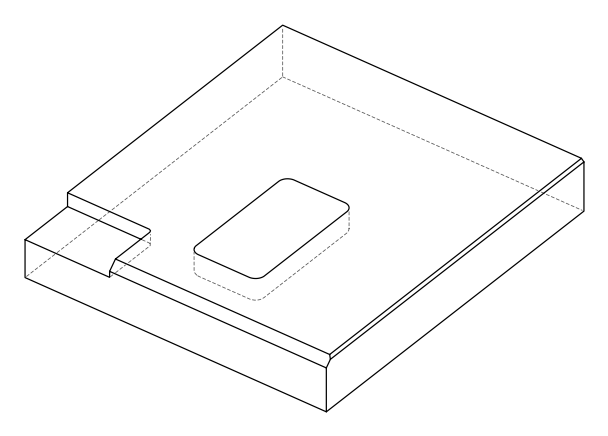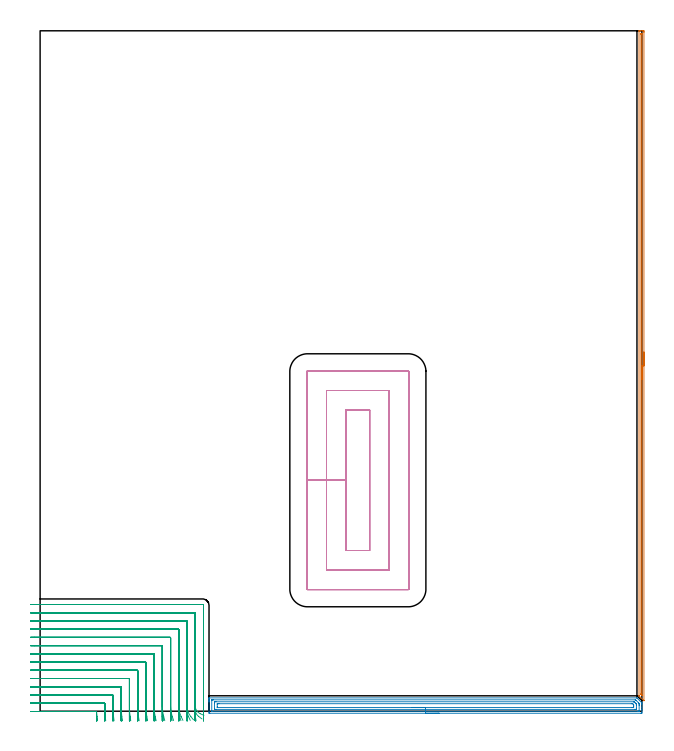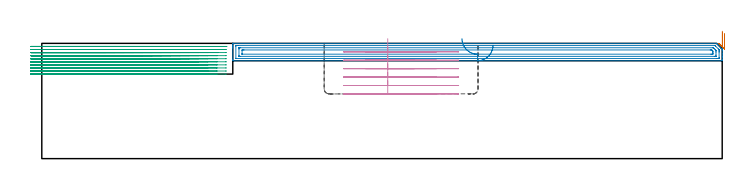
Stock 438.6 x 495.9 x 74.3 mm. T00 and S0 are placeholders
(PLAN: 4 operations, 2 tool changes, 73 min)
(1 AREA_MILL | FG_CHAMFER_SURFACE | UGT0205_001 | 7.94 min | 3180 mm3)
(2 AREA_MILL_1 | FG_CHAMFER_SURFACE_1 | UGT0205_001 | 10.35 min | 20149 mm3)
(3 MILL_CORNER_NOTCH_RECTANGULAR | CORNER_NOTCH_RECTANGULAR | NXT0201_009 | Follow Part, ap 2, ae 75% | 40.8 min | 198904 mm3)
(4 MILL_RECTANGULAR_POCKET | POCKET_RECTANGULAR_STRAIGHT | NXT0201_007 | Follow Part, ap 6.25, ae 75% | 13.87 min | 590381 mm3)
(TOOL UGT0205_001 | Chamfer Mill 20 x 3 x 45 deg. | D20 FL50 Z2)
(TOOL NXT0201_009 | ENDMILL 8mm [2P460-0800-NA 1630] | D8 FL26 Z6)
(TOOL NXT0201_007 | ENDMILL 25mm [R216.25-25050GCK54P 1620] | D25 R3 FL54 Z5)
(OP 1 AREA_MILL)
G17 G21 G94 G90
T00 M6
G54
G17 G0 G90 X440.1 Y261.75 S1061 M3
G43 Z84.3 H0
Z80.7
G94 G1 Y261.712 Z79.828 F250.
Y261.598 Z78.963
Y261.409 Z78.112
Y261.147 Z77.28
Y260.813 Z76.474
Y260.41 Z75.7
Y259.941 Z74.964
Y259.41 Z74.272
Y258.821 Z73.629
Y258.178 Z73.04
Y257.486 Z72.508
Y256.75 Z72.04
Y255.976 Z71.637
Y255.17 Z71.303
Y254.338 Z71.041
Y253.486 Z70.852
Y252.621 Z70.738
Y251.75 Z70.7
Y7.759
X440.096 Y7.615 Z70.702
X440.066 Y7.641 Z70.732
X439.924 Y7.776 Z70.874
X436.699 Y11.001 Z74.1
X436.512 Y11.192 Z74.281
X436.504 Y11.204 Z74.289
X436.5 Y11.35 Z74.3
Y495.724
X436.502 Y495.893 Z74.288
X436.513 Y495.9 Z74.277
X436.874 Z73.926
X437.164 Z73.636
X437.858 Z72.937
X439.089 Z71.708
X439.625 Y495.895 Z71.17
X440.091 Y495.891 Z70.705
X440.094 Y495.752 Z70.703
X440.099 Y495.277 Z70.701
X440.1 Y494.796 Z70.7
Y251.75
X438.686 Z72.114
X438.685 Y11.854 Z72.115
X438.684 Y11.797 Z72.116
X438.678 Y11.484 Z72.122
X438.577 Y11.581 Z72.223
X438.355 Y11.797 Z72.445
X438.007 Y12.152 Z72.793
X437.932 Y12.23 Z72.868
X437.921 Y12.26 Z72.879
X437.918 Y12.309 Z72.882
X437.916 Y12.411 Z72.884
X437.914 Y12.615 Z72.886
Y493.433
X437.915 Y493.49 Z72.885
X437.921 Y493.871 Z72.879
X438.098 Y493.89 Z72.702
X438.341 Y493.895 Z72.459
X438.572 Y493.89 Z72.228
X438.679 Y493.876 Z72.121
X438.685 Y493.547 Z72.115
X438.686 Y493.49 Z72.114
Y251.75
Y250.878 Z72.152
Y250.013 Z72.266
Y249.162 Z72.455
Y248.33 Z72.717
Y247.524 Z73.051
Y246.75 Z73.454
Y246.014 Z73.923
Y245.322 Z74.454
Y244.679 Z75.043
Y244.089 Z75.686
Y243.558 Z76.378
Y243.09 Z77.114
Y242.687 Z77.888
Y242.353 Z78.694
Y242.091 Z79.526
Y241.902 Z80.378
Y241.788 Z81.243
Y241.75 Z82.114
G0 Z84.3
M5
M2
(OP 2 AREA_MILL_1)
G17 G21 G94 G90
T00 M6
G54
G17 G0 G90 X290.85 Y-1.5 S1061 M3
G43 Z84.3 H0
Z73.1
G94 G1 X290.812 Z72.228 F250.
X290.698 Z71.363
X290.509 Z70.512
X290.247 Z69.68
X289.913 Z68.874
X289.51 Z68.1
X289.042 Z67.364
X288.51 Z66.672
X287.921 Z66.029
X287.278 Z65.44
X286.586 Z64.908
X285.85 Z64.44
X285.076 Z64.037
X284.27 Z63.703
X283.438 Z63.441
X282.586 Z63.252
X281.722 Z63.138
X280.85 Z63.1
X123.711
X123.354 Y-1.497 Z63.102
X123.11 Y-1.493 Z63.104
X123.106 Y-1.147 Z63.451
X123.1 Y-0.548 Z64.049
Y6.723 Z71.317
Y7.276 Z71.873
Y7.598 Z72.194
Y8.15 Z72.746
Y8.472 Z73.067
Y9.44 Z74.039
X123.103 Y9.572 Z74.165
X123.11 Y9.698 Z74.288
X123.264 Y9.7 Z74.3
X434.864
X434.995 Y9.696 Z74.289
X435.079 Y9.623 Z74.22
X435.608 Y9.092 Z73.691
X438.287 Y6.414 Z71.012
X438.416 Y6.286 Z70.882
X438.584 Y6.114 Z70.712
X438.597 Y6.094 Z70.692
X438.599 Y6.067 Z70.666
X438.6 Y6.056 Z70.655
Y4.974 Z69.569
Y2.903 Z67.501
Y1.477 Z66.072
Y0.878 Z65.475
Y-0.87 Z63.726
X438.596 Y-1.147 Z63.45
X438.59 Y-1.493 Z63.104
X438.346 Y-1.497 Z63.102
X437.989 Y-1.5 Z63.1
X280.85
Y-0.086 Z64.514
X125.496 Y-0.085 Z64.515
X125.305 Y-0.084 Z64.516
X125.15 Y-0.081 Z64.519
X125.118 Y-0.079 Z64.521
X125.11 Y-0.062 Z64.538
X125.106 Y-0.034 Z64.566
X125.101 Y0.115 Z64.715
X125.1 Y7.986 Z72.586
X125.103 Y8.115 Z72.715
X125.107 Y8.219 Z72.819
X125.111 Y8.279 Z72.879
X125.146 Y8.28 Z72.88
X125.496 Y8.284 Z72.884
X125.687 Y8.285 Z72.885
X126.389 Y8.286 Z72.886
X433.716 Y8.285 Z72.885
X433.891 Y8.284 Z72.884
X433.934 Y8.281 Z72.881
X433.951 Y8.279 Z72.879
X433.996 Y8.242 Z72.842
X434.169 Y8.076 Z72.676
X434.418 Y7.832 Z72.432
X436.204 Y6.046 Z70.646
X436.396 Y5.849 Z70.449
X436.582 Y5.656 Z70.256
X436.593 Y5.468 Z70.068
X436.598 Y4.974 Z69.574
X436.6 Y4.586 Z69.186
Y4.1 Z68.7
Y0.602 Z65.202
Y0.214 Z64.814
X436.597 Y0.084 Z64.684
X436.593 Y-0.019 Z64.581
X436.589 Y-0.079 Z64.521
X436.554 Y-0.08 Z64.52
X436.204 Y-0.084 Z64.516
X436.013 Y-0.085 Z64.515
X435.311 Y-0.086 Z64.514
X280.85
Y1.328 Z65.928
X128.175
X127.432 Y1.33 Z65.93
X127.282 Y1.332 Z65.932
X127.133 Y1.335 Z65.935
X127.109 Y1.343 Z65.943
X127.106 Y1.37 Z65.97
X127.102 Y1.417 Z66.017
X127.101 Y1.477 Z66.077
X127.1 Y1.655 Z66.255
Y6.027 Z70.627
X127.103 Y6.723 Z71.323
X127.106 Y6.812 Z71.412
X127.11 Y6.855 Z71.455
X127.116 Y6.865 Z71.465
X127.135 Y6.867 Z71.467
X127.282 Y6.869 Z71.469
X128.024 Y6.871 Z71.471
X128.175 Y6.872 Z71.472
X432.481 Y6.871 Z71.471
X432.632 Y6.87 Z71.47
X432.783 Y6.868 Z71.468
X432.883 Y6.865 Z71.465
X432.935 Y6.854 Z71.454
X432.962 Y6.83 Z71.43
X433.074 Y6.723 Z71.323
X433.525 Y6.276 Z70.876
X433.952 Y5.849 Z70.449
X434.418 Y5.383 Z69.983
X434.519 Y5.278 Z69.878
X434.568 Y5.226 Z69.826
X434.589 Y5.2 Z69.8
X434.592 Y5.152 Z69.752
X434.597 Y4.974 Z69.574
X434.6 Y4.796 Z69.396
Y4.1 Z68.7
Y2.173 Z66.773
X434.597 Y1.477 Z66.077
X434.594 Y1.388 Z65.988
X434.59 Y1.345 Z65.945
X434.584 Y1.335 Z65.935
X434.565 Y1.333 Z65.933
X434.418 Y1.33 Z65.93
X433.676 Y1.328 Z65.928
X433.525
X280.85
Y2.743 Z67.343
X129.234
X129.182 Y2.744 Z67.344
X129.127 Y2.747 Z67.347
X129.113 Y2.749 Z67.349
X129.109 Y2.764 Z67.364
X129.106 Y2.81 Z67.41
X129.1 Y3.194 Z67.794
Y4.974 Z69.574
X129.108 Y5.396 Z69.996
X129.11 Y5.443 Z70.043
X129.173 Y5.45 Z70.05
X129.303 Y5.454 Z70.054
X129.469 Y5.456 Z70.056
X129.961 Y5.457 Z70.057
X130.36
X430.846
X431.249 Y5.455 Z70.055
X431.739 Y5.45 Z70.05
X431.896 Y5.443 Z70.043
X432.056 Y5.287 Z69.887
X432.369 Y4.974 Z69.574
X432.574 Y4.765 Z69.365
X432.59 Y4.553 Z69.153
X432.6 Y4.132 Z68.732
Y4.1 Z68.7
Y3.257 Z67.857
Y3.226 Z67.826
X432.592 Y2.804 Z67.404
X432.59 Y2.757 Z67.357
X432.527 Y2.75 Z67.35
X432.397 Y2.746 Z67.346
X432.231 Y2.744 Z67.344
X431.739 Y2.743 Z67.343
X431.34
X280.85
X279.978 Z67.381
X279.114 Z67.495
X278.262 Z67.683
X277.43 Z67.946
X276.624 Z68.28
X275.85 Z68.682
X275.114 Z69.151
X274.422 Z69.682
X273.779 Z70.272
X273.19 Z70.915
X272.658 Z71.607
X272.19 Z72.343
X271.787 Z73.116
X271.453 Z73.922
X271.191 Z74.754
X271.002 Z75.606
X270.888 Z76.471
X270.85 Z77.343
G0 Z84.3
M5
M2
(OP 3 MILL_CORNER_NOTCH_RECTANGULAR)
G17 G21 G94 G90
T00 M6
G54
G17 G0 G90 X41.775 Y-6.985 S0 M3
G43 Z84.3 H1
Z72.32
G94 G1 X41.479 Y-4. F250.
G2 X41.216 Y-0.572 R78. F500.
G3 X40.823 Y-0.2 R0.4
G1 X-3.995
X-6.995 F250.
G0 Z84.3
X47.831 Y-6.983
Z72.32
G1 X47.511 Y-4.
G2 X47.1 Y3.682 R72. F500.
G1 Y5.406
G3 X46.706 Y5.8 R0.4
G1 X-4.
X-7. F250.
G0 Z84.3
X53.898 Y-6.98
Z72.32
G1 X53.549 Y-4.
G2 X53.1 Y3.682 R66. F500.
G1 Y11.405
G3 X52.705 Y11.8 R0.4
G1 X-4.
X-7. F250.
G0 Z84.3
X59.978 Y-6.975
Z72.32
G1 X59.594 Y-4.
G2 X59.1 Y3.682 R60. F500.
G1 Y17.405
G3 X58.705 Y17.8 R0.4
G1 X-4.
X-7. F250.
G0 Z84.3
X66.076 Y-6.969
Z72.32
G1 X65.649 Y-4.
G2 X65.1 Y3.682 R54. F500.
G1 Y23.405
G3 X64.705 Y23.8 R0.4
G1 X-4.
X-7. F250.
G0 Z84.3
X72.199 Y-6.961
Z72.32
G1 X71.719 Y-4.
G2 X71.1 Y3.682 R48. F500.
G1 Y29.405
G3 X70.705 Y29.8 R0.4
G1 X-4.
X-7. F250.
G0 Z84.3
X78.357 Y-6.949
Z72.32
G1 X77.808 Y-4.
G2 X77.1 Y3.682 R42. F500.
G1 Y35.404
G3 X76.704 Y35.8 R0.4
G1 X-4.
X-7. F250.
G0 Z84.3
X84.569 Y-6.931
Z72.32
G1 X83.929 Y-4.
G2 X83.1 Y3.682 R36. F500.
G1 Y41.404
G3 X82.704 Y41.8 R0.4
G1 X-4.
X-7. F250.
G0 Z84.3
X90.868 Y-6.9
Z72.32
G1 X90.1 Y-4.
G2 X89.1 Y3.682 R30. F500.
G1 Y47.404
G3 X88.704 Y47.8 R0.4
G1 X-4.
X-7. F250.
G0 Z84.3
X97.323 Y-6.842
Z72.32
G1 X96.362 Y-4.
G2 X95.1 Y3.682 R24. F500.
G1 Y53.404
G3 X94.704 Y53.8 R0.4
G1 X-4.
X-7. F250.
G0 Z84.3
X104.102 Y-6.713
Z72.32
G1 X102.821 Y-4.
G2 X101.1 Y3.682 R18. F500.
G1 Y59.404
G3 X100.704 Y59.8 R0.4
G1 X-4.
X-7. F250.
G0 Z84.3
X111.801 Y-6.305
Z72.32
G1 X109.881 Y-4.
G2 X107.1 Y3.682 R12. F500.
G1 Y65.403
G3 X106.703 Y65.8 R0.4
G1 X-4.
X-7. F250.
G0 Z84.3
X119.419 Y-3.019
Z72.32
G1 X116.675 Y-1.807
G2 X113.1 Y3.682 R6. F500.
G1 Y71.403
G3 X112.703 Y71.8 R0.4
G1 X-4.
X-7. F250.
G0 Z84.3
X119.1 Y0.682
Z72.32
G1 Y3.682
Y77.3 F500.
G3 X118.6 Y77.8 R0.5
G1 X-4.
X-7. F250.
G0 Z84.3
X41.452 Y-6.994
Z70.34
G1 X41.26 Y-4.
G2 X41.116 Y-0.586 R78. F500.
G3 X40.722 Y-0.2 R0.4
G1 X-3.995
X-6.995 F250.
G0 Z84.3
X47.482 Y-6.993
Z70.34
G1 X47.274 Y-4.
G2 X47.1 Y0.997 R72. F500.
G1 Y5.406
G3 X46.706 Y5.8 R0.4
G1 X-4.
X-7. F250.
G0 Z84.3
X53.517 Y-6.991
Z70.34
G1 X53.289 Y-4.
G2 X53.1 Y0.997 R66. F500.
G1 Y11.405
G3 X52.705 Y11.8 R0.4
G1 X-4.
X-7. F250.
G0 Z84.3
X59.558 Y-6.99
Z70.34
G1 X59.308 Y-4.
G2 X59.1 Y0.997 R60. F500.
G1 Y17.405
G3 X58.705 Y17.8 R0.4
G1 X-4.
X-7. F250.
G0 Z84.3
X65.609 Y-6.987
Z70.34
G1 X65.332 Y-4.
G2 X65.1 Y0.997 R54. F500.
G1 Y23.405
G3 X64.705 Y23.8 R0.4
G1 X-4.
X-7. F250.
G0 Z84.3
X71.673 Y-6.984
Z70.34
G1 X71.361 Y-4.
G2 X71.1 Y0.997 R48. F500.
G1 Y29.405
G3 X70.705 Y29.8 R0.4
G1 X-4.
X-7. F250.
G0 Z84.3
X77.755 Y-6.979
Z70.34
G1 X77.398 Y-4.
G2 X77.1 Y0.997 R42. F500.
G1 Y35.404
G3 X76.704 Y35.8 R0.4
G1 X-4.
X-7. F250.
G0 Z84.3
X83.865 Y-6.971
Z70.34
G1 X83.449 Y-4.
G2 X83.1 Y0.997 R36. F500.
G1 Y41.404
G3 X82.704 Y41.8 R0.4
G1 X-4.
X-7. F250.
G0 Z84.3
X90.019 Y-6.958
Z70.34
G1 X89.519 Y-4.
G2 X89.1 Y0.997 R30. F500.
G1 Y47.404
G3 X88.704 Y47.8 R0.4
G1 X-4.
X-7. F250.
G0 Z84.3
X96.251 Y-6.934
Z70.34
G1 X95.626 Y-4.
G2 X95.1 Y0.997 R24. F500.
G1 Y53.404
G3 X94.704 Y53.8 R0.4
G1 X-4.
X-7. F250.
G0 Z84.3
X102.64 Y-6.882
Z70.34
G1 X101.808 Y-4.
G2 X101.1 Y0.997 R18. F500.
G1 Y59.404
G3 X100.704 Y59.8 R0.4
G1 X-4.
X-7. F250.
G0 Z84.3
X109.439 Y-6.727
Z70.34
G1 X108.19 Y-4.
G2 X107.1 Y0.997 R12. F500.
G1 Y65.403
G3 X106.703 Y65.8 R0.4
G1 X-4.
X-7. F250.
G0 Z84.3
X117.98 Y-5.617
Z70.34
G1 X115.558 Y-3.846
G2 X113.1 Y0.997 R6. F500.
G1 Y71.403
G3 X112.703 Y71.8 R0.4
G1 X-4.
X-7. F250.
G0 Z84.3
X119.1 Y-2.003
Z70.34
G1 Y0.997
Y77.3 F500.
G3 X118.6 Y77.8 R0.5
G1 X-4.
X-7. F250.
G0 Z84.3
X41.144 Y-7.
Z68.36
G1 X41.106 Y-4.
G2 X41.1 Y-3.007 R78. F500.
G1 Y-0.594
G3 X40.706 Y-0.2 R0.4
G1 X-3.995
X-6.995 F250.
G0 Z84.3
X47.148 Y-7.
Z68.36
G1 X47.107 Y-4.
G2 X47.1 Y-3.007 R72. F500.
G1 Y5.406
G3 X46.706 Y5.8 R0.4
G1 X-4.
X-7. F250.
G0 Z84.3
X53.153 Y-7.
Z68.36
G1 X53.107 Y-4.
G2 X53.1 Y-3.007 R66. F500.
G1 Y11.405
G3 X52.705 Y11.8 R0.4
G1 X-4.
X-7. F250.
G0 Z84.3
X59.158 Y-7.
Z68.36
G1 X59.108 Y-4.
G2 X59.1 Y-3.007 R60. F500.
G1 Y17.405
G3 X58.705 Y17.8 R0.4
G1 X-4.
X-7. F250.
G0 Z84.3
X65.164 Y-6.999
Z68.36
G1 X65.109 Y-4.
G2 X65.1 Y-3.007 R54. F500.
G1 Y23.405
G3 X64.705 Y23.8 R0.4
G1 X-4.
X-7. F250.
G0 Z84.3
X71.172 Y-6.999
Z68.36
G1 X71.11 Y-4.
G2 X71.1 Y-3.007 R48. F500.
G1 Y29.405
G3 X70.705 Y29.8 R0.4
G1 X-4.
X-7. F250.
G0 Z84.3
X77.183 Y-6.999
Z68.36
G1 X77.112 Y-4.
G2 X77.1 Y-3.007 R42. F500.
G1 Y35.404
G3 X76.704 Y35.8 R0.4
G1 X-4.
X-7. F250.
G0 Z84.3
X83.196 Y-6.999
Z68.36
G1 X83.114 Y-4.
G2 X83.1 Y-3.007 R36. F500.
G1 Y41.404
G3 X82.704 Y41.8 R0.4
G1 X-4.
X-7. F250.
G0 Z84.3
X89.216 Y-6.998
Z68.36
G1 X89.116 Y-4.
G2 X89.1 Y-3.007 R30. F500.
G1 Y47.404
G3 X88.704 Y47.8 R0.4
G1 X-4.
X-7. F250.
G0 Z84.3
X95.245 Y-6.997
Z68.36
G1 X95.121 Y-4.
G2 X95.1 Y-3.007 R24. F500.
G1 Y53.404
G3 X94.704 Y53.8 R0.4
G1 X-4.
X-7. F250.
G0 Z84.3
X101.293 Y-6.995
Z68.36
G1 X101.127 Y-4.
G2 X101.1 Y-3.007 R18. F500.
G1 Y59.404
G3 X100.704 Y59.8 R0.4
G1 X-4.
X-7. F250.
G0 Z84.3
X107.389 Y-6.99
Z68.36
G1 X107.141 Y-4.
G2 X107.1 Y-3.007 R12. F500.
G1 Y65.403
G3 X106.703 Y65.8 R0.4
G1 X-4.
X-7. F250.
G0 Z84.3
X113.679 Y-6.959
Z68.36
G1 X113.183 Y-4.
G2 X113.1 Y-3.007 R6. F500.
G1 Y71.403
G3 X112.703 Y71.8 R0.4
G1 X-4.
X-7. F250.
G0 Z84.3
X119.1 Y-6.007
Z68.36
G1 Y-3.007
Y77.3 F500.
G3 X118.6 Y77.8 R0.5
G1 X-4.
X-7. F250.
G0 Z84.3
X41.102 Y-7.
Z66.38
G1 X41.1 Y-4.
Y-3.952 F500.
Y-0.594
G3 X40.706 Y-0.2 R0.4
G1 X-3.995
X-6.995 F250.
G0 Z84.3
X47.102 Y-7.
Z66.38
G1 X47.1 Y-4.
Y-3.952 F500.
Y5.406
G3 X46.706 Y5.8 R0.4
G1 X-4.
X-7. F250.
G0 Z84.3
X53.102 Y-7.
Z66.38
G1 X53.1 Y-4.
Y-3.952 F500.
Y11.405
G3 X52.705 Y11.8 R0.4
G1 X-4.
X-7. F250.
G0 Z84.3
X59.102 Y-7.
Z66.38
G1 X59.1 Y-4.
Y-3.952 F500.
Y17.405
G3 X58.705 Y17.8 R0.4
G1 X-4.
X-7. F250.
G0 Z84.3
X65.103 Y-7.
Z66.38
G1 X65.1 Y-4.
Y-3.952 F500.
Y23.405
G3 X64.705 Y23.8 R0.4
G1 X-4.
X-7. F250.
G0 Z84.3
X71.103 Y-7.
Z66.38
G1 X71.1 Y-4.
Y-3.952 F500.
Y29.405
G3 X70.705 Y29.8 R0.4
G1 X-4.
X-7. F250.
G0 Z84.3
X77.103 Y-7.
Z66.38
G1 X77.1 Y-4.
Y-3.952 F500.
Y35.404
G3 X76.704 Y35.8 R0.4
G1 X-4.
X-7. F250.
G0 Z84.3
X83.104 Y-7.
Z66.38
G1 X83.1 Y-4.
Y-3.952 F500.
Y41.404
G3 X82.704 Y41.8 R0.4
G1 X-4.
X-7. F250.
G0 Z84.3
X89.105 Y-7.
Z66.38
G1 X89.1 Y-4.
Y-3.952 F500.
Y47.404
G3 X88.704 Y47.8 R0.4
G1 X-4.
X-7. F250.
G0 Z84.3
X95.106 Y-7.
Z66.38
G1 X95.1 Y-4.
Y-3.952 F500.
Y53.404
G3 X94.704 Y53.8 R0.4
G1 X-4.
X-7. F250.
G0 Z84.3
X101.108 Y-7.
Z66.38
G1 X101.1 Y-4.
Y-3.952 F500.
Y59.404
G3 X100.704 Y59.8 R0.4
G1 X-4.
X-7. F250.
G0 Z84.3
X107.112 Y-7.
Z66.38
G1 X107.1 Y-4.
Y-3.952 F500.
Y65.403
G3 X106.703 Y65.8 R0.4
G1 X-4.
X-7. F250.
G0 Z84.3
X113.124 Y-7.
Z66.38
G1 X113.1 Y-4.
Y-3.952 F500.
Y71.403
G3 X112.703 Y71.8 R0.4
G1 X-4.
X-7. F250.
G0 Z84.3
X119.1 Y-6.952
Z66.38
G1 Y-3.952
Y77.3 F500.
G3 X118.6 Y77.8 R0.5
G1 X-4.
X-7. F250.
G0 Z84.3
X41.1 Y-7.
Z64.4
G1 Y-4.
Y-0.594 F500.
G3 X40.706 Y-0.2 R0.4
G1 X-3.995
X-6.995 F250.
G0 Z84.3
X47.1 Y-7.
Z64.4
G1 Y-4.
Y5.406 F500.
G3 X46.706 Y5.8 R0.4
G1 X-4.
X-7. F250.
G0 Z84.3
X53.1 Y-7.
Z64.4
G1 Y-4.
Y11.405 F500.
G3 X52.705 Y11.8 R0.4
G1 X-4.
X-7. F250.
G0 Z84.3
X59.1 Y-7.
Z64.4
G1 Y-4.
Y17.405 F500.
G3 X58.705 Y17.8 R0.4
G1 X-4.
X-7. F250.
G0 Z84.3
X65.1 Y-7.
Z64.4
G1 Y-4.
Y23.405 F500.
G3 X64.705 Y23.8 R0.4
G1 X-4.
X-7. F250.
G0 Z84.3
X71.1 Y-7.
Z64.4
G1 Y-4.
Y29.405 F500.
G3 X70.705 Y29.8 R0.4
G1 X-4.
X-7. F250.
G0 Z84.3
X77.1 Y-7.
Z64.4
G1 Y-4.
Y35.404 F500.
G3 X76.704 Y35.8 R0.4
G1 X-4.
X-7. F250.
G0 Z84.3
X83.1 Y-7.
Z64.4
G1 Y-4.
Y41.404 F500.
G3 X82.704 Y41.8 R0.4
G1 X-4.
X-7. F250.
G0 Z84.3
X89.1 Y-7.
Z64.4
G1 Y-4.
Y47.404 F500.
G3 X88.704 Y47.8 R0.4
G1 X-4.
X-7. F250.
G0 Z84.3
X95.1 Y-7.
Z64.4
G1 Y-4.
Y53.404 F500.
G3 X94.704 Y53.8 R0.4
G1 X-4.
X-7. F250.
G0 Z84.3
X101.1 Y-7.
Z64.4
G1 Y-4.
Y59.404 F500.
G3 X100.704 Y59.8 R0.4
G1 X-4.
X-7. F250.
G0 Z84.3
X107.1 Y-7.
Z64.4
G1 Y-4.
Y65.403 F500.
G3 X106.703 Y65.8 R0.4
G1 X-4.
X-7. F250.
G0 Z84.3
X113.1 Y-7.
Z64.4
G1 Y-4.
Y71.403 F500.
G3 X112.703 Y71.8 R0.4
G1 X-4.
X-7. F250.
G0 Z84.3
X119.1 Y-7.
Z64.4
G1 Y-4.
Y77.3 F500.
G3 X118.6 Y77.8 R0.5
G1 X-4.
X-7. F250.
G0 Z84.3
X41.1 Y-7.
Z62.42
G1 Y-4.
Y-0.594 F500.
G3 X40.706 Y-0.2 R0.4
G1 X-3.995
X-6.995 F250.
G0 Z84.3
X47.1 Y-7.
Z62.42
G1 Y-4.
Y5.406 F500.
G3 X46.706 Y5.8 R0.4
G1 X-4.
X-7. F250.
G0 Z84.3
X53.1 Y-7.
Z62.42
G1 Y-4.
Y11.405 F500.
G3 X52.705 Y11.8 R0.4
G1 X-4.
X-7. F250.
G0 Z84.3
X59.1 Y-7.
Z62.42
G1 Y-4.
Y17.405 F500.
G3 X58.705 Y17.8 R0.4
G1 X-4.
X-7. F250.
G0 Z84.3
X65.1 Y-7.
Z62.42
G1 Y-4.
Y23.405 F500.
G3 X64.705 Y23.8 R0.4
G1 X-4.
X-7. F250.
G0 Z84.3
X71.1 Y-7.
Z62.42
G1 Y-4.
Y29.405 F500.
G3 X70.705 Y29.8 R0.4
G1 X-4.
X-7. F250.
G0 Z84.3
X77.1 Y-7.
Z62.42
G1 Y-4.
Y35.404 F500.
G3 X76.704 Y35.8 R0.4
G1 X-4.
X-7. F250.
G0 Z84.3
X83.1 Y-7.
Z62.42
G1 Y-4.
Y41.404 F500.
G3 X82.704 Y41.8 R0.4
G1 X-4.
X-7. F250.
G0 Z84.3
X89.1 Y-7.
Z62.42
G1 Y-4.
Y47.404 F500.
G3 X88.704 Y47.8 R0.4
G1 X-4.
X-7. F250.
G0 Z84.3
X95.1 Y-7.
Z62.42
G1 Y-4.
Y53.404 F500.
G3 X94.704 Y53.8 R0.4
G1 X-4.
X-7. F250.
G0 Z84.3
X101.1 Y-7.
Z62.42
G1 Y-4.
Y59.404 F500.
G3 X100.704 Y59.8 R0.4
G1 X-4.
X-7. F250.
G0 Z84.3
X107.1 Y-7.
Z62.42
G1 Y-4.
Y65.403 F500.
G3 X106.703 Y65.8 R0.4
G1 X-4.
X-7. F250.
G0 Z84.3
X113.1 Y-7.
Z62.42
G1 Y-4.
Y71.403 F500.
G3 X112.703 Y71.8 R0.4
G1 X-4.
X-7. F250.
G0 Z84.3
X119.1 Y-7.
Z62.42
G1 Y-4.
Y77.3 F500.
G3 X118.6 Y77.8 R0.5
G1 X-4.
X-7. F250.
G0 Z84.3
X41.1 Y-7.
Z60.44
G1 Y-4.
Y-0.594 F500.
G3 X40.706 Y-0.2 R0.4
G1 X-3.995
X-6.995 F250.
G0 Z84.3
X47.1 Y-7.
Z60.44
G1 Y-4.
Y5.406 F500.
G3 X46.706 Y5.8 R0.4
G1 X-4.
X-7. F250.
G0 Z84.3
X53.1 Y-7.
Z60.44
G1 Y-4.
Y11.405 F500.
G3 X52.705 Y11.8 R0.4
G1 X-4.
X-7. F250.
G0 Z84.3
X59.1 Y-7.
Z60.44
G1 Y-4.
Y17.405 F500.
G3 X58.705 Y17.8 R0.4
G1 X-4.
X-7. F250.
G0 Z84.3
X65.1 Y-7.
Z60.44
G1 Y-4.
Y23.405 F500.
G3 X64.705 Y23.8 R0.4
G1 X-4.
X-7. F250.
G0 Z84.3
X71.1 Y-7.
Z60.44
G1 Y-4.
Y29.405 F500.
G3 X70.705 Y29.8 R0.4
G1 X-4.
X-7. F250.
G0 Z84.3
X77.1 Y-7.
Z60.44
G1 Y-4.
Y35.404 F500.
G3 X76.704 Y35.8 R0.4
G1 X-4.
X-7. F250.
G0 Z84.3
X83.1 Y-7.
Z60.44
G1 Y-4.
Y41.404 F500.
G3 X82.704 Y41.8 R0.4
G1 X-4.
X-7. F250.
G0 Z84.3
X89.1 Y-7.
Z60.44
G1 Y-4.
Y47.404 F500.
G3 X88.704 Y47.8 R0.4
G1 X-4.
X-7. F250.
G0 Z84.3
X95.1 Y-7.
Z60.44
G1 Y-4.
Y53.404 F500.
G3 X94.704 Y53.8 R0.4
G1 X-4.
X-7. F250.
G0 Z84.3
X101.1 Y-7.
Z60.44
G1 Y-4.
Y59.404 F500.
G3 X100.704 Y59.8 R0.4
G1 X-4.
X-7. F250.
G0 Z84.3
X107.1 Y-7.
Z60.44
G1 Y-4.
Y65.403 F500.
G3 X106.703 Y65.8 R0.4
G1 X-4.
X-7. F250.
G0 Z84.3
X113.1 Y-7.
Z60.44
G1 Y-4.
Y71.403 F500.
G3 X112.703 Y71.8 R0.4
G1 X-4.
X-7. F250.
G0 Z84.3
X119.1 Y-7.
Z60.44
G1 Y-4.
Y77.3 F500.
G3 X118.6 Y77.8 R0.5
G1 X-4.
X-7. F250.
G0 Z84.3
X41.1 Y-7.
Z58.46
G1 Y-4.
Y-0.594 F500.
G3 X40.706 Y-0.2 R0.4
G1 X-3.995
X-6.995 F250.
G0 Z84.3
X47.1 Y-7.
Z58.46
G1 Y-4.
Y5.406 F500.
G3 X46.706 Y5.8 R0.4
G1 X-4.
X-7. F250.
G0 Z84.3
X53.1 Y-7.
Z58.46
G1 Y-4.
Y11.405 F500.
G3 X52.705 Y11.8 R0.4
G1 X-4.
X-7. F250.
G0 Z84.3
X59.1 Y-7.
Z58.46
G1 Y-4.
Y17.405 F500.
G3 X58.705 Y17.8 R0.4
G1 X-4.
X-7. F250.
G0 Z84.3
X65.1 Y-7.
Z58.46
G1 Y-4.
Y23.405 F500.
G3 X64.705 Y23.8 R0.4
G1 X-4.
X-7. F250.
G0 Z84.3
X71.1 Y-7.
Z58.46
G1 Y-4.
Y29.405 F500.
G3 X70.705 Y29.8 R0.4
G1 X-4.
X-7. F250.
G0 Z84.3
X77.1 Y-7.
Z58.46
G1 Y-4.
Y35.404 F500.
G3 X76.704 Y35.8 R0.4
G1 X-4.
X-7. F250.
G0 Z84.3
X83.1 Y-7.
Z58.46
G1 Y-4.
Y41.404 F500.
G3 X82.704 Y41.8 R0.4
G1 X-4.
X-7. F250.
G0 Z84.3
X89.1 Y-7.
Z58.46
G1 Y-4.
Y47.404 F500.
G3 X88.704 Y47.8 R0.4
G1 X-4.
X-7. F250.
G0 Z84.3
X95.1 Y-7.
Z58.46
G1 Y-4.
Y53.404 F500.
G3 X94.704 Y53.8 R0.4
G1 X-4.
X-7. F250.
G0 Z84.3
X101.1 Y-7.
Z58.46
G1 Y-4.
Y59.404 F500.
G3 X100.704 Y59.8 R0.4
G1 X-4.
X-7. F250.
G0 Z84.3
X107.1 Y-7.
Z58.46
G1 Y-4.
Y65.403 F500.
G3 X106.703 Y65.8 R0.4
G1 X-4.
X-7. F250.
G0 Z84.3
X113.1 Y-7.
Z58.46
G1 Y-4.
Y71.403 F500.
G3 X112.703 Y71.8 R0.4
G1 X-4.
X-7. F250.
G0 Z84.3
X119.1 Y-7.
Z58.46
G1 Y-4.
Y77.3 F500.
G3 X118.6 Y77.8 R0.5
G1 X-4.
X-7. F250.
G0 Z84.3
X41.1 Y-7.
Z56.48
G1 Y-4.
Y-0.594 F500.
G3 X40.706 Y-0.2 R0.4
G1 X-3.995
X-6.995 F250.
G0 Z84.3
X47.1 Y-7.
Z56.48
G1 Y-4.
Y5.406 F500.
G3 X46.706 Y5.8 R0.4
G1 X-4.
X-7. F250.
G0 Z84.3
X53.1 Y-7.
Z56.48
G1 Y-4.
Y11.405 F500.
G3 X52.705 Y11.8 R0.4
G1 X-4.
X-7. F250.
G0 Z84.3
X59.1 Y-7.
Z56.48
G1 Y-4.
Y17.405 F500.
G3 X58.705 Y17.8 R0.4
G1 X-4.
X-7. F250.
G0 Z84.3
X65.1 Y-7.
Z56.48
G1 Y-4.
Y23.405 F500.
G3 X64.705 Y23.8 R0.4
G1 X-4.
X-7. F250.
G0 Z84.3
X71.1 Y-7.
Z56.48
G1 Y-4.
Y29.405 F500.
G3 X70.705 Y29.8 R0.4
G1 X-4.
X-7. F250.
G0 Z84.3
X77.1 Y-7.
Z56.48
G1 Y-4.
Y35.404 F500.
G3 X76.704 Y35.8 R0.4
G1 X-4.
X-7. F250.
G0 Z84.3
X83.1 Y-7.
Z56.48
G1 Y-4.
Y41.404 F500.
G3 X82.704 Y41.8 R0.4
G1 X-4.
X-7. F250.
G0 Z84.3
X89.1 Y-7.
Z56.48
G1 Y-4.
Y47.404 F500.
G3 X88.704 Y47.8 R0.4
G1 X-4.
X-7. F250.
G0 Z84.3
X95.1 Y-7.
Z56.48
G1 Y-4.
Y53.404 F500.
G3 X94.704 Y53.8 R0.4
G1 X-4.
X-7. F250.
G0 Z84.3
X101.1 Y-7.
Z56.48
G1 Y-4.
Y59.404 F500.
G3 X100.704 Y59.8 R0.4
G1 X-4.
X-7. F250.
G0 Z84.3
X107.1 Y-7.
Z56.48
G1 Y-4.
Y65.403 F500.
G3 X106.703 Y65.8 R0.4
G1 X-4.
X-7. F250.
G0 Z84.3
X113.1 Y-7.
Z56.48
G1 Y-4.
Y71.403 F500.
G3 X112.703 Y71.8 R0.4
G1 X-4.
X-7. F250.
G0 Z84.3
X119.1 Y-7.
Z56.48
G1 Y-4.
Y77.3 F500.
G3 X118.6 Y77.8 R0.5
G1 X-4.
X-7. F250.
G0 Z84.3
X41.1 Y-7.
Z54.5
G1 Y-4.
Y-0.594 F500.
G3 X40.706 Y-0.2 R0.4
G1 X-3.995
X-6.995 F250.
G0 Z84.3
X47.1 Y-7.
Z54.5
G1 Y-4.
Y5.406 F500.
G3 X46.706 Y5.8 R0.4
G1 X-4.
X-7. F250.
G0 Z84.3
X53.1 Y-7.
Z54.5
G1 Y-4.
Y11.405 F500.
G3 X52.705 Y11.8 R0.4
G1 X-4.
X-7. F250.
G0 Z84.3
X59.1 Y-7.
Z54.5
G1 Y-4.
Y17.405 F500.
G3 X58.705 Y17.8 R0.4
G1 X-4.
X-7. F250.
G0 Z84.3
X65.1 Y-7.
Z54.5
G1 Y-4.
Y23.405 F500.
G3 X64.705 Y23.8 R0.4
G1 X-4.
X-7. F250.
G0 Z84.3
X71.1 Y-7.
Z54.5
G1 Y-4.
Y29.405 F500.
G3 X70.705 Y29.8 R0.4
G1 X-4.
X-7. F250.
G0 Z84.3
X77.1 Y-7.
Z54.5
G1 Y-4.
Y35.404 F500.
G3 X76.704 Y35.8 R0.4
G1 X-4.
X-7. F250.
G0 Z84.3
X83.1 Y-7.
Z54.5
G1 Y-4.
Y41.404 F500.
G3 X82.704 Y41.8 R0.4
G1 X-4.
X-7. F250.
G0 Z84.3
X89.1 Y-7.
Z54.5
G1 Y-4.
Y47.404 F500.
G3 X88.704 Y47.8 R0.4
G1 X-4.
X-7. F250.
G0 Z84.3
X95.1 Y-7.
Z54.5
G1 Y-4.
Y53.404 F500.
G3 X94.704 Y53.8 R0.4
G1 X-4.
X-7. F250.
G0 Z84.3
X101.1 Y-7.
Z54.5
G1 Y-4.
Y59.404 F500.
G3 X100.704 Y59.8 R0.4
G1 X-4.
X-7. F250.
G0 Z84.3
X107.1 Y-7.
Z54.5
G1 Y-4.
Y65.403 F500.
G3 X106.703 Y65.8 R0.4
G1 X-4.
X-7. F250.
G0 Z84.3
X113.1 Y-7.
Z54.5
G1 Y-4.
Y71.403 F500.
G3 X112.703 Y71.8 R0.4
G1 X-4.
X-7. F250.
G0 Z84.3
X119.1 Y-7.
Z54.5
G1 Y-4.
Y77.3 F500.
G3 X118.6 Y77.8 R0.5
G1 X-4.
X-7. F250.
G0 Z84.3
M5
M2
(OP 4 MILL_RECTANGULAR_POCKET)
G17 G21 G94 G90
T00 M6
G54
G17 G0 G90 X223. Y199.774 S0 M3
G43 Z84.3 H1
Z77.3
G94 G1 Y168.3 Z68.867 F250.
Y117.1 F500.
X240.2
Y219.5
X223.
Y168.3
X208.75
Y102.85
X254.45
Y233.75
X208.75
Y168.3
X194.5
Y89.
G3 X194.9 Y88.6 R0.4
G1 X268.3
G3 X268.7 Y89. R0.4
G1 Y247.6
G3 X268.3 Y248. R0.4
G1 X194.9
G3 X194.5 Y247.6 R0.4
G1 Y168.3
Y167.3
G0 X223. Y199.774 Z71.867
G1 Y168.3 Z63.433 F250.
Y117.1 F500.
X240.2
Y219.5
X223.
Y168.3
X208.75
Y102.85
X254.45
Y233.75
X208.75
Y168.3
X194.5
Y89.
G3 X194.9 Y88.6 R0.4
G1 X268.3
G3 X268.7 Y89. R0.4
G1 Y247.6
G3 X268.3 Y248. R0.4
G1 X194.9
G3 X194.5 Y247.6 R0.4
G1 Y168.3
Y167.3
G0 X223. Y199.774 Z66.433
G1 Y168.3 Z58. F250.
Y117.1 F500.
X240.2
Y219.5
X223.
Y168.3
X208.75
Y102.85
X254.45
Y233.75
X208.75
Y168.3
X194.5
Y89.
G3 X194.9 Y88.6 R0.4
G1 X268.3
G3 X268.7 Y89. R0.4
G1 Y247.6
G3 X268.3 Y248. R0.4
G1 X194.9
G3 X194.5 Y247.6 R0.4
G1 Y168.3
Y167.3
G0 X223. Y199.774 Z61.
G1 Y168.3 Z52.567 F250.
Y117.1 F500.
X240.2
Y219.5
X223.
Y168.3
X208.75
Y102.85
X254.45
Y233.75
X208.75
Y168.3
X194.5
Y89.
G3 X194.9 Y88.6 R0.4
G1 X268.3
G3 X268.7 Y89. R0.4
G1 Y247.6
G3 X268.3 Y248. R0.4
G1 X194.9
G3 X194.5 Y247.6 R0.4
G1 Y168.3
Y167.3
G0 X223. Y199.774 Z55.567
G1 Y168.3 Z47.133 F250.
Y117.1 F500.
X240.2
Y219.5
X223.
Y168.3
X208.75
Y102.85
X254.45
Y233.75
X208.75
Y168.3
X194.5
Y89.
G3 X194.9 Y88.6 R0.4
G1 X268.3
G3 X268.7 Y89. R0.4
G1 Y247.6
G3 X268.3 Y248. R0.4
G1 X194.9
G3 X194.5 Y247.6 R0.4
G1 Y168.3
Y167.3
G0 X223. Y199.774 Z50.133
G1 Y168.3 Z41.7 F250.
Y117.1 F500.
X240.2
Y219.5
X223.
Y168.3
X208.75
Y102.85
X254.45
Y233.75
X208.75
Y168.3
X194.5
Y89.
G3 X194.9 Y88.6 R0.4
G1 X268.3
G3 X268.7 Y89. R0.4
G1 Y247.6
G3 X268.3 Y248. R0.4
G1 X194.9
G3 X194.5 Y247.6 R0.4
G1 Y168.3
Y167.3
G0 Z84.3
M5
M2
